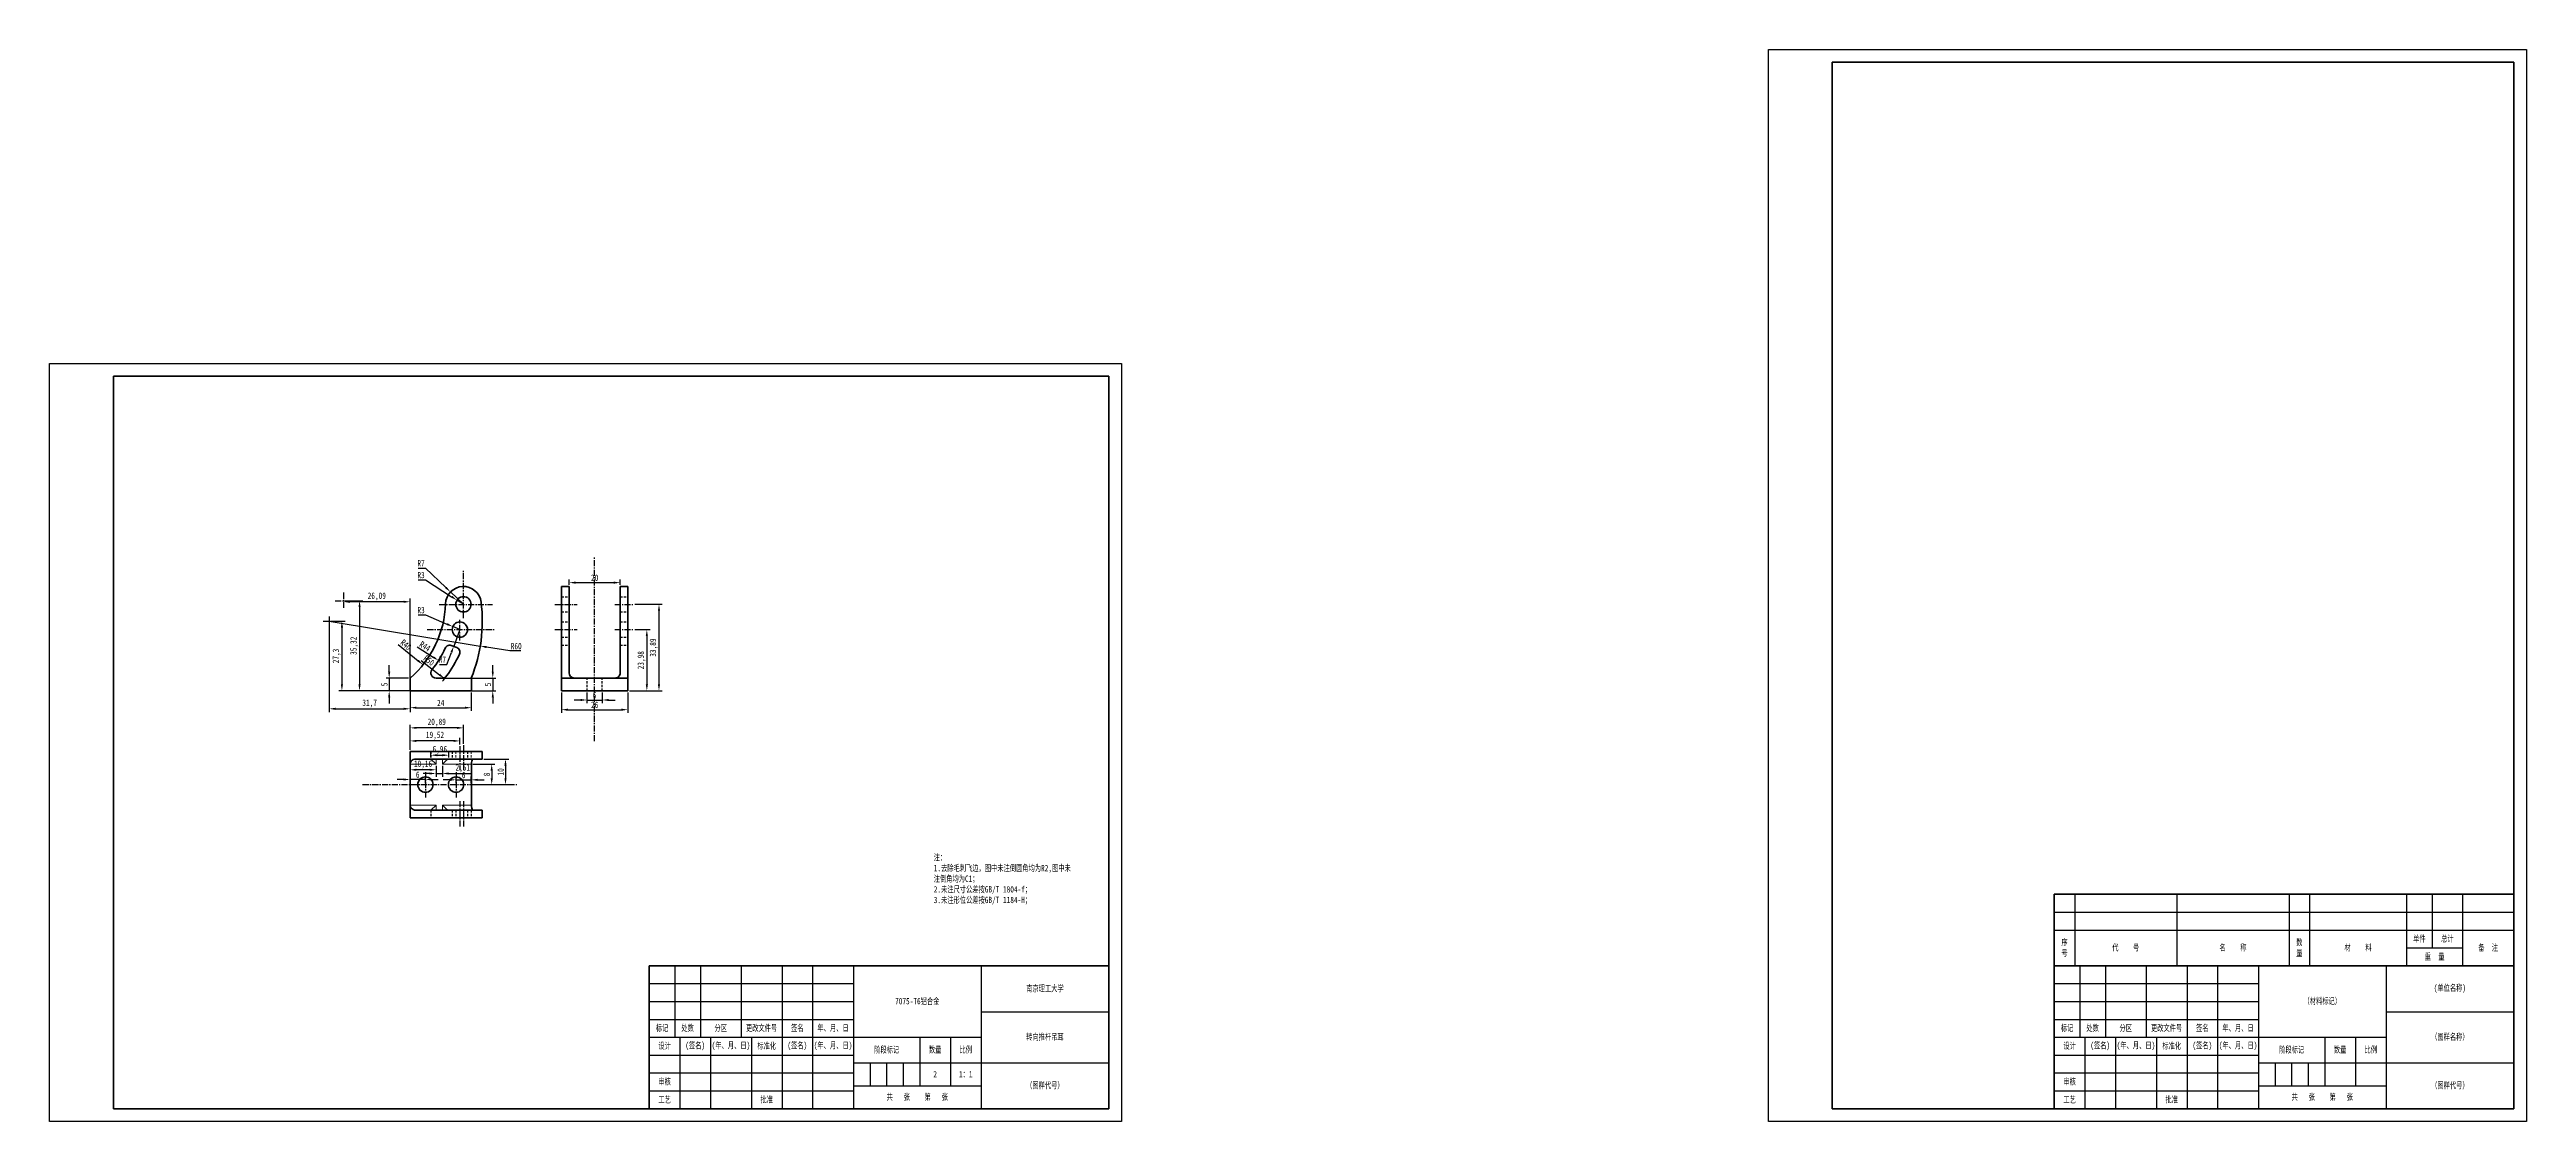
# Model space of a CAD drawing. Header units: millimetres. Extents: x 1050 to 2021, y 766 to 1186.
import ezdxf

# ---------------------------------------------------------------- set-up
doc = ezdxf.new("R2010")
doc.units = ezdxf.units.MM
doc.header["$LTSCALE"] = 0.075
doc.linetypes.add('CENTER', pattern=[50.8, 31.75, -6.35, 6.35, -6.35])
doc.linetypes.add('DASHED', pattern=[19.05, 12.7, -6.35])
for name, color, linetype, lineweight in [('尺寸线', 3, 'Continuous', 25), ('粗实线', 7, 'Continuous', 50), ('细实线', 7, 'Continuous', 25), ('细文本', 7, 'Continuous', 25), ('细点画线', 1, 'CENTER', 25), ('虚线', 2, 'DASHED', 25)]:
    doc.layers.add(name, color=color, linetype=linetype, lineweight=lineweight)
doc.styles.add('NUT Standard', font='simfang.ttf', dxfattribs={"width": 0.7, "height": 2.5})
doc.dimstyles.new('NUT Standard', dxfattribs={"dimtxt": 2.5, "dimasz": 2.5, "dimexe": 1.25, "dimexo": 0.625, "dimtad": 1, "dimtoh": 1, "dimtxsty": 'NUT Standard', "dimcen": 2.5, "dimadec": 0, "dimazin": 0, "dimtfac": 1, "dimtmove": 0, "dimatfit": 3, "dimfxl": 1, "dimarcsym": 0})

# ---------------------------------------------------------------- blocks, each defined once
blk = doc.blocks.new('*D6')
at = {"layer": 'Defpoints', "color": 0, "transparency": 16777216}
for p in [(1209.68, 969.87), (1212.2, 968.24)]:
    blk.add_point(p, dxfattribs=at)
at = {"layer": '尺寸线', "color": 0, "lineweight": -2, "transparency": 16777216}
for p, q in [((1194.45, 977.81), (1197.4, 977.81)), ((1197.4, 977.81), (1207.58, 971.23)), ((1212.2, 968.24), (1209.68, 969.87))]:
    blk.add_line(p, q, dxfattribs=at)
at = {"layer": '尺寸线', "color": 0, "transparency": 16777216}
blk.add_solid([(1207.81, 971.57), (1207.35, 970.88), (1209.68, 969.87)], dxfattribs=at)
at = {"layer": '尺寸线', "color": 0, "transparency": 16777216, "insert": (1195.61, 979.7), "char_height": 2.5, "attachment_point": 5, "style": 'NUT Standard'}
blk.add_mtext('R3', dxfattribs=at)
blk = doc.blocks.new('*D7')
at = {"layer": 'Defpoints', "color": 0, "transparency": 16777216}
for p in [(1207.15, 973.08), (1212.2, 968.24)]:
    blk.add_point(p, dxfattribs=at)
at = {"layer": '尺寸线', "color": 0, "lineweight": -2, "transparency": 16777216}
for p, q in [((1194.44, 982.44), (1197.4, 982.44)), ((1197.4, 982.44), (1205.34, 974.81)), ((1212.2, 968.24), (1207.15, 973.08))]:
    blk.add_line(p, q, dxfattribs=at)
at = {"layer": '尺寸线', "color": 0, "transparency": 16777216}
blk.add_solid([(1205.63, 975.11), (1205.05, 974.51), (1207.15, 973.08)], dxfattribs=at)
at = {"layer": '尺寸线', "color": 0, "transparency": 16777216, "insert": (1195.61, 984.33), "char_height": 2.5, "attachment_point": 5, "style": 'NUT Standard'}
blk.add_mtext('R7', dxfattribs=at)
blk = doc.blocks.new('*D8')
at = {"layer": 'Defpoints', "color": 0, "transparency": 16777216}
for p in [(1208.07, 959.51), (1210.83, 958.33)]:
    blk.add_point(p, dxfattribs=at)
at = {"layer": '尺寸线', "color": 0, "lineweight": -2, "transparency": 16777216}
for p, q in [((1194.45, 964.07), (1197.4, 964.07)), ((1197.4, 964.07), (1205.77, 960.49)), ((1210.83, 958.33), (1208.07, 959.51))]:
    blk.add_line(p, q, dxfattribs=at)
at = {"layer": '尺寸线', "color": 0, "transparency": 16777216}
blk.add_solid([(1205.94, 960.87), (1205.61, 960.11), (1208.07, 959.51)], dxfattribs=at)
at = {"layer": '尺寸线', "color": 0, "transparency": 16777216, "insert": (1195.61, 965.96), "char_height": 2.5, "attachment_point": 5, "style": 'NUT Standard'}
blk.add_mtext('R3', dxfattribs=at)
blk = doc.blocks.new('*D9')
at = {"layer": 'Defpoints', "color": 0, "transparency": 16777216}
for p in [(1159.61, 961.65), (1218.81, 951.89)]:
    blk.add_point(p, dxfattribs=at)
at = {"layer": '尺寸线', "color": 0, "lineweight": -2, "transparency": 16777216}
for p, q in [((1159.61, 961.65), (1218.81, 951.89)), ((1230.46, 949.97), (1221.28, 951.48)), ((1234.71, 949.97), (1230.46, 949.97))]:
    blk.add_line(p, q, dxfattribs=at)
at = {"layer": '尺寸线', "color": 0, "transparency": 16777216}
blk.add_solid([(1221.34, 951.89), (1221.21, 951.07), (1218.81, 951.89)], dxfattribs=at)
at = {"layer": '尺寸线', "color": 0, "transparency": 16777216, "insert": (1232.9, 951.86), "char_height": 2.5, "attachment_point": 5, "style": 'NUT Standard'}
blk.add_mtext('R60', dxfattribs=at)
blk = doc.blocks.new('*D10')
at = {"layer": 'Defpoints', "color": 0, "transparency": 16777216}
for p in [(1165.22, 969.67), (1196.38, 944.59)]:
    blk.add_point(p, dxfattribs=at)
at = {"layer": '尺寸线', "color": 0, "lineweight": -2, "transparency": 16777216}
blk.add_line((1186.61, 952.45), (1194.43, 946.15), dxfattribs=at)
at = {"layer": '尺寸线', "color": 0, "transparency": 16777216}
blk.add_solid([(1194.69, 946.48), (1194.17, 945.83), (1196.38, 944.59)], dxfattribs=at)
at = {"layer": '尺寸线', "color": 0, "transparency": 16777216, "insert": (1189.69, 952.39), "char_height": 2.5, "attachment_point": 5, "rotation": 321.1603, "style": 'NUT Standard'}
blk.add_mtext('R40', dxfattribs=at)
blk = doc.blocks.new('*D12')
at = {"layer": 'Defpoints', "color": 0, "transparency": 16777216}
for p in [(1208.39, 951.77), (1210.83, 958.33)]:
    blk.add_point(p, dxfattribs=at)
at = {"layer": '尺寸线', "color": 0, "lineweight": -2, "transparency": 16777216}
for p, q in [((1210.83, 958.33), (1208.39, 951.77)), ((1202.8, 944.72), (1205.76, 944.72)), ((1205.76, 944.72), (1207.51, 949.43))]:
    blk.add_line(p, q, dxfattribs=at)
at = {"layer": '尺寸线', "color": 0, "transparency": 16777216}
blk.add_solid([(1207.12, 949.57), (1207.91, 949.28), (1208.39, 951.77)], dxfattribs=at)
at = {"layer": '尺寸线', "color": 0, "transparency": 16777216, "insert": (1203.97, 946.61), "char_height": 2.5, "attachment_point": 5, "style": 'NUT Standard'}
blk.add_mtext('R7', dxfattribs=at)
blk = doc.blocks.new('*D16')
at = {"layer": 'Defpoints', "color": 0, "transparency": 16777216}
for p in [(1165.22, 969.67), (1202.47, 946.25)]:
    blk.add_point(p, dxfattribs=at)
at = {"layer": '尺寸线', "color": 0, "lineweight": -2, "transparency": 16777216}
blk.add_line((1194.07, 951.53), (1200.35, 947.58), dxfattribs=at)
at = {"layer": '尺寸线', "color": 0, "transparency": 16777216}
blk.add_solid([(1200.57, 947.93), (1200.13, 947.23), (1202.47, 946.25)], dxfattribs=at)
at = {"layer": '尺寸线', "color": 0, "transparency": 16777216, "insert": (1197.15, 951.81), "char_height": 2.5, "attachment_point": 5, "rotation": 327.83608, "style": 'NUT Standard'}
blk.add_mtext('R44', dxfattribs=at)
blk = doc.blocks.new('*D17')
at = {"layer": 'Defpoints', "color": 0, "transparency": 16777216}
for p in [(1165.22, 969.67), (1204.83, 939.15)]:
    blk.add_point(p, dxfattribs=at)
at = {"layer": '尺寸线', "color": 0, "lineweight": -2, "transparency": 16777216}
blk.add_line((1195.63, 946.24), (1202.85, 940.68), dxfattribs=at)
blk.add_arc((1165.22, 969.67), 50, 320.95234, 323.12691, dxfattribs=at)
at = {"layer": '尺寸线', "color": 0, "transparency": 16777216}
blk.add_solid([(1203.1, 941.01), (1202.59, 940.35), (1204.83, 939.15)], dxfattribs=at)
at = {"layer": '尺寸线', "color": 0, "transparency": 16777216, "insert": (1198.72, 946.25), "char_height": 2.5, "attachment_point": 5, "rotation": 322.38473, "style": 'NUT Standard'}
blk.add_mtext('R50', dxfattribs=at)
blk = doc.blocks.new('*D18')
at = {"layer": 'Defpoints', "color": 0, "transparency": 16777216}
for p in [(1191.31, 934.35), (1215.31, 934.35), (1215.31, 927.74)]:
    blk.add_point(p, dxfattribs=at)
at = {"layer": '尺寸线', "color": 0, "lineweight": -2, "transparency": 16777216}
for p, q in [((1191.31, 933.73), (1191.31, 926.49)), ((1215.31, 933.73), (1215.31, 926.49)), ((1193.81, 927.74), (1212.81, 927.74))]:
    blk.add_line(p, q, dxfattribs=at)
at = {"layer": '尺寸线', "color": 0, "transparency": 16777216}
for points in [[(1193.81, 928.15), (1193.81, 927.32), (1191.31, 927.74)], [(1212.81, 928.15), (1212.81, 927.32), (1215.31, 927.74)]]:
    blk.add_solid(points, dxfattribs=at)
at = {"layer": '尺寸线', "color": 0, "transparency": 16777216, "insert": (1203.31, 929.61), "char_height": 2.5, "attachment_point": 5, "style": 'NUT Standard'}
blk.add_mtext('24', dxfattribs=at)
blk = doc.blocks.new('*D19')
at = {"layer": 'Defpoints', "color": 0, "transparency": 16777216}
for p in [(1183.13, 934.35), (1191.31, 939.35), (1191.31, 934.35)]:
    blk.add_point(p, dxfattribs=at)
at = {"layer": '尺寸线', "color": 0, "lineweight": -2, "transparency": 16777216}
for p, q in [((1183.13, 941.85), (1183.13, 944.35)), ((1190.69, 939.35), (1181.88, 939.35)), ((1190.69, 934.35), (1181.88, 934.35)), ((1183.13, 939.35), (1183.13, 934.35)), ((1183.13, 931.85), (1183.13, 929.35))]:
    blk.add_line(p, q, dxfattribs=at)
at = {"layer": '尺寸线', "color": 0, "transparency": 16777216}
for points in [[(1182.71, 941.85), (1183.54, 941.85), (1183.13, 939.35)], [(1182.71, 931.85), (1183.54, 931.85), (1183.13, 934.35)]]:
    blk.add_solid(points, dxfattribs=at)
at = {"layer": '尺寸线', "color": 0, "transparency": 16777216, "insert": (1181.24, 936.85), "char_height": 2.5, "attachment_point": 5, "rotation": 90, "style": 'NUT Standard'}
blk.add_mtext('5', dxfattribs=at)
blk = doc.blocks.new('*D20')
at = {"layer": 'Defpoints', "color": 0, "transparency": 16777216}
for p in [(1250.63, 934.35), (1276.63, 934.35), (1276.63, 926.95)]:
    blk.add_point(p, dxfattribs=at)
at = {"layer": '尺寸线', "color": 0, "lineweight": -2, "transparency": 16777216}
for p, q in [((1250.63, 933.73), (1250.63, 925.7)), ((1276.63, 933.73), (1276.63, 925.7)), ((1253.13, 926.95), (1274.13, 926.95))]:
    blk.add_line(p, q, dxfattribs=at)
at = {"layer": '尺寸线', "color": 0, "transparency": 16777216}
for points in [[(1253.13, 927.37), (1253.13, 926.53), (1250.63, 926.95)], [(1274.13, 927.37), (1274.13, 926.53), (1276.63, 926.95)]]:
    blk.add_solid(points, dxfattribs=at)
at = {"layer": '尺寸线', "color": 0, "transparency": 16777216, "insert": (1263.63, 928.84), "char_height": 2.5, "attachment_point": 5, "style": 'NUT Standard'}
blk.add_mtext('26', dxfattribs=at)
blk = doc.blocks.new('*D21')
at = {"layer": 'Defpoints', "color": 0, "transparency": 16777216}
for p in [(1260.63, 934.35), (1266.63, 934.35), (1266.63, 930.75)]:
    blk.add_point(p, dxfattribs=at)
at = {"layer": '尺寸线', "color": 0, "lineweight": -2, "transparency": 16777216}
for p, q in [((1260.63, 933.73), (1260.63, 929.5)), ((1266.63, 933.73), (1266.63, 929.5)), ((1258.13, 930.75), (1255.63, 930.75)), ((1260.63, 930.75), (1266.63, 930.75)), ((1269.13, 930.75), (1271.63, 930.75))]:
    blk.add_line(p, q, dxfattribs=at)
at = {"layer": '尺寸线', "color": 0, "transparency": 16777216}
for points in [[(1258.13, 931.17), (1258.13, 930.33), (1260.63, 930.75)], [(1269.13, 931.17), (1269.13, 930.33), (1266.63, 930.75)]]:
    blk.add_solid(points, dxfattribs=at)
at = {"layer": '尺寸线', "color": 0, "transparency": 16777216, "insert": (1263.63, 932.64), "char_height": 2.5, "attachment_point": 5, "style": 'NUT Standard'}
blk.add_mtext('6', dxfattribs=at)
blk = doc.blocks.new('*D22')
at = {"layer": 'Defpoints', "color": 0, "transparency": 16777216}
for p in [(1278.73, 968.24), (1276.63, 934.35), (1288.84, 934.35)]:
    blk.add_point(p, dxfattribs=at)
at = {"layer": '尺寸线', "color": 0, "lineweight": -2, "transparency": 16777216}
for p, q in [((1279.35, 968.24), (1290.09, 968.24)), ((1288.84, 965.74), (1288.84, 936.85)), ((1277.26, 934.35), (1290.09, 934.35))]:
    blk.add_line(p, q, dxfattribs=at)
at = {"layer": '尺寸线', "color": 0, "transparency": 16777216}
for points in [[(1288.42, 965.74), (1289.26, 965.74), (1288.84, 968.24)], [(1288.42, 936.85), (1289.26, 936.85), (1288.84, 934.35)]]:
    blk.add_solid(points, dxfattribs=at)
at = {"layer": '尺寸线', "color": 0, "transparency": 16777216, "insert": (1286.77, 951.29), "char_height": 2.5, "attachment_point": 5, "rotation": 90, "style": 'NUT Standard'}
blk.add_mtext('33,89', dxfattribs=at)
blk = doc.blocks.new('*D23')
at = {"layer": 'Defpoints', "color": 0, "transparency": 16777216}
for p in [(1278.73, 958.33), (1276.63, 934.35), (1284.08, 934.35)]:
    blk.add_point(p, dxfattribs=at)
at = {"layer": '尺寸线', "color": 0, "lineweight": -2, "transparency": 16777216}
for p, q in [((1279.35, 958.33), (1285.33, 958.33)), ((1284.08, 955.83), (1284.08, 936.85)), ((1277.26, 934.35), (1285.33, 934.35))]:
    blk.add_line(p, q, dxfattribs=at)
at = {"layer": '尺寸线', "color": 0, "transparency": 16777216}
for points in [[(1283.66, 955.83), (1284.5, 955.83), (1284.08, 958.33)], [(1283.66, 936.85), (1284.5, 936.85), (1284.08, 934.35)]]:
    blk.add_solid(points, dxfattribs=at)
at = {"layer": '尺寸线', "color": 0, "transparency": 16777216, "insert": (1282.01, 946.34), "char_height": 2.5, "attachment_point": 5, "rotation": 90, "style": 'NUT Standard'}
blk.add_mtext('23,98', dxfattribs=at)
blk = doc.blocks.new('*D24')
at = {"layer": 'Defpoints', "color": 0, "transparency": 16777216}
for p in [(1191.31, 914.72), (1210.83, 912.68), (1191.31, 910.59)]:
    blk.add_point(p, dxfattribs=at)
at = {"layer": '尺寸线', "color": 0, "lineweight": -2, "transparency": 16777216}
for p, q in [((1191.31, 911.22), (1191.31, 915.97)), ((1208.33, 914.72), (1193.81, 914.72)), ((1210.83, 913.3), (1210.83, 915.97))]:
    blk.add_line(p, q, dxfattribs=at)
at = {"layer": '尺寸线', "color": 0, "transparency": 16777216}
for points in [[(1193.81, 915.13), (1193.81, 914.3), (1191.31, 914.72)], [(1208.33, 915.13), (1208.33, 914.3), (1210.83, 914.72)]]:
    blk.add_solid(points, dxfattribs=at)
at = {"layer": '尺寸线', "color": 0, "transparency": 16777216, "insert": (1201.07, 916.79), "char_height": 2.5, "attachment_point": 5, "style": 'NUT Standard'}
blk.add_mtext('19,52', dxfattribs=at)
blk = doc.blocks.new('*D25')
at = {"layer": 'Defpoints', "color": 0, "transparency": 16777216}
for p in [(1191.31, 919.84), (1212.2, 913.01), (1191.31, 910.59)]:
    blk.add_point(p, dxfattribs=at)
at = {"layer": '尺寸线', "color": 0, "lineweight": -2, "transparency": 16777216}
for p, q in [((1191.31, 911.22), (1191.31, 921.09)), ((1209.7, 919.84), (1193.81, 919.84)), ((1212.2, 913.64), (1212.2, 921.09))]:
    blk.add_line(p, q, dxfattribs=at)
at = {"layer": '尺寸线', "color": 0, "transparency": 16777216}
for points in [[(1193.81, 920.25), (1193.81, 919.42), (1191.31, 919.84)], [(1209.7, 920.25), (1209.7, 919.42), (1212.2, 919.84)]]:
    blk.add_solid(points, dxfattribs=at)
at = {"layer": '尺寸线', "color": 0, "transparency": 16777216, "insert": (1201.76, 921.91), "char_height": 2.5, "attachment_point": 5, "style": 'NUT Standard'}
blk.add_mtext('20,89', dxfattribs=at)
blk = doc.blocks.new('*D26')
at = {"layer": 'Defpoints', "color": 0, "transparency": 16777216}
for p in [(1253.63, 975.24), (1273.63, 976.74), (1273.63, 975.24)]:
    blk.add_point(p, dxfattribs=at)
at = {"layer": '尺寸线', "color": 0, "lineweight": -2, "transparency": 16777216}
for p, q in [((1253.63, 975.86), (1253.63, 977.99)), ((1256.13, 976.74), (1271.13, 976.74)), ((1273.63, 975.86), (1273.63, 977.99))]:
    blk.add_line(p, q, dxfattribs=at)
at = {"layer": '尺寸线', "color": 0, "transparency": 16777216}
for points in [[(1256.13, 977.16), (1256.13, 976.33), (1253.63, 976.74)], [(1271.13, 977.16), (1271.13, 976.33), (1273.63, 976.74)]]:
    blk.add_solid(points, dxfattribs=at)
at = {"layer": '尺寸线', "color": 0, "transparency": 16777216, "insert": (1263.63, 978.63), "char_height": 2.5, "attachment_point": 5, "style": 'NUT Standard'}
blk.add_mtext('20', dxfattribs=at)
blk = doc.blocks.new('*D28')
at = {"layer": 'Defpoints', "color": 0, "transparency": 16777216}
for p in [(1209.31, 897.59), (1215.31, 899.47), (1215.31, 897.59)]:
    blk.add_point(p, dxfattribs=at)
at = {"layer": '尺寸线', "color": 0, "lineweight": -2, "transparency": 16777216}
for p, q in [((1206.81, 899.47), (1204.31, 899.47)), ((1209.31, 898.22), (1209.31, 900.72)), ((1209.31, 899.47), (1215.31, 899.47)), ((1215.31, 898.22), (1215.31, 900.72)), ((1217.81, 899.47), (1220.31, 899.47))]:
    blk.add_line(p, q, dxfattribs=at)
at = {"layer": '尺寸线', "color": 0, "transparency": 16777216}
for points in [[(1206.81, 899.89), (1206.81, 899.05), (1209.31, 899.47)], [(1217.81, 899.89), (1217.81, 899.05), (1215.31, 899.47)]]:
    blk.add_solid(points, dxfattribs=at)
at = {"layer": '尺寸线', "color": 0, "transparency": 16777216, "insert": (1212.31, 901.36), "char_height": 2.5, "attachment_point": 5, "style": 'NUT Standard'}
blk.add_mtext('6', dxfattribs=at)
blk = doc.blocks.new('*D29')
at = {"layer": 'Defpoints', "color": 0, "transparency": 16777216}
for p in [(1191.31, 899.6), (1191.31, 897.59), (1197.31, 897.59)]:
    blk.add_point(p, dxfattribs=at)
at = {"layer": '尺寸线', "color": 0, "lineweight": -2, "transparency": 16777216}
for p, q in [((1188.81, 899.6), (1186.31, 899.6)), ((1191.31, 898.22), (1191.31, 900.85)), ((1197.31, 899.6), (1191.31, 899.6)), ((1197.31, 898.22), (1197.31, 900.85)), ((1199.81, 899.6), (1202.31, 899.6))]:
    blk.add_line(p, q, dxfattribs=at)
at = {"layer": '尺寸线', "color": 0, "transparency": 16777216}
for points in [[(1188.81, 900.02), (1188.81, 899.19), (1191.31, 899.6)], [(1199.81, 900.02), (1199.81, 899.19), (1197.31, 899.6)]]:
    blk.add_solid(points, dxfattribs=at)
at = {"layer": '尺寸线', "color": 0, "transparency": 16777216, "insert": (1194.31, 901.49), "char_height": 2.5, "attachment_point": 5, "style": 'NUT Standard'}
blk.add_mtext('6', dxfattribs=at)
blk = doc.blocks.new('*D30')
at = {"layer": 'Defpoints', "color": 0, "transparency": 16777216}
for p in [(1201.47, 905.59), (1203.98, 905.59), (1203.98, 901.96)]:
    blk.add_point(p, dxfattribs=at)
at = {"layer": '尺寸线', "color": 0, "lineweight": -2, "transparency": 16777216}
for p, q in [((1201.47, 904.97), (1201.47, 900.71)), ((1203.98, 904.97), (1203.98, 900.71)), ((1198.97, 901.96), (1196.47, 901.96)), ((1201.47, 901.96), (1203.98, 901.96)), ((1206.48, 901.96), (1214.96, 901.96))]:
    blk.add_line(p, q, dxfattribs=at)
at = {"layer": '尺寸线', "color": 0, "transparency": 16777216}
for points in [[(1198.97, 902.37), (1198.97, 901.54), (1201.47, 901.96)], [(1206.48, 902.37), (1206.48, 901.54), (1203.98, 901.96)]]:
    blk.add_solid(points, dxfattribs=at)
at = {"layer": '尺寸线', "color": 0, "transparency": 16777216, "insert": (1211.97, 904.03), "char_height": 2.5, "attachment_point": 5, "style": 'NUT Standard'}
blk.add_mtext('2,51', dxfattribs=at)
blk = doc.blocks.new('*D31')
at = {"layer": 'Defpoints', "color": 0, "transparency": 16777216}
for p in [(1191.31, 905.59), (1191.31, 903.42), (1201.47, 905.59)]:
    blk.add_point(p, dxfattribs=at)
at = {"layer": '尺寸线', "color": 0, "lineweight": -2, "transparency": 16777216}
for p, q in [((1191.31, 904.97), (1191.31, 902.17)), ((1198.97, 903.42), (1193.81, 903.42)), ((1201.47, 904.97), (1201.47, 902.17))]:
    blk.add_line(p, q, dxfattribs=at)
at = {"layer": '尺寸线', "color": 0, "transparency": 16777216}
for points in [[(1193.81, 903.83), (1193.81, 903), (1191.31, 903.42)], [(1198.97, 903.83), (1198.97, 903), (1201.47, 903.42)]]:
    blk.add_solid(points, dxfattribs=at)
at = {"layer": '尺寸线', "color": 0, "transparency": 16777216, "insert": (1196.39, 905.49), "char_height": 2.5, "attachment_point": 5, "style": 'NUT Standard'}
blk.add_mtext('10,16', dxfattribs=at)
blk = doc.blocks.new('*D32')
at = {"layer": 'Defpoints', "color": 0, "transparency": 16777216}
for p in [(1199.47, 907.59), (1206.43, 909.13), (1206.43, 907.59)]:
    blk.add_point(p, dxfattribs=at)
at = {"layer": '尺寸线', "color": 0, "lineweight": -2, "transparency": 16777216}
for p, q in [((1199.47, 908.22), (1199.47, 910.38)), ((1201.97, 909.13), (1203.93, 909.13)), ((1206.43, 908.22), (1206.43, 910.38))]:
    blk.add_line(p, q, dxfattribs=at)
at = {"layer": '尺寸线', "color": 0, "transparency": 16777216}
for points in [[(1201.97, 909.55), (1201.97, 908.71), (1199.47, 909.13)], [(1203.93, 909.55), (1203.93, 908.71), (1206.43, 909.13)]]:
    blk.add_solid(points, dxfattribs=at)
at = {"layer": '尺寸线', "color": 0, "transparency": 16777216, "insert": (1202.95, 911.2), "char_height": 2.5, "attachment_point": 5, "style": 'NUT Standard'}
blk.add_mtext('6,96', dxfattribs=at)
blk = doc.blocks.new('*D33')
at = {"layer": 'Defpoints', "color": 0, "transparency": 16777216}
for p in [(1201.47, 939.35), (1201.47, 934.35), (1223.71, 934.35)]:
    blk.add_point(p, dxfattribs=at)
at = {"layer": '尺寸线', "color": 0, "lineweight": -2, "transparency": 16777216}
for p, q in [((1223.71, 941.85), (1223.71, 944.35)), ((1202.09, 939.35), (1224.96, 939.35)), ((1202.09, 934.35), (1224.96, 934.35)), ((1223.71, 939.35), (1223.71, 934.35)), ((1223.71, 931.85), (1223.71, 929.35))]:
    blk.add_line(p, q, dxfattribs=at)
at = {"layer": '尺寸线', "color": 0, "transparency": 16777216}
for points in [[(1223.3, 941.85), (1224.13, 941.85), (1223.71, 939.35)], [(1223.3, 931.85), (1224.13, 931.85), (1223.71, 934.35)]]:
    blk.add_solid(points, dxfattribs=at)
at = {"layer": '尺寸线', "color": 0, "transparency": 16777216, "insert": (1221.82, 936.85), "char_height": 2.5, "attachment_point": 5, "rotation": 90, "style": 'NUT Standard'}
blk.add_mtext('5', dxfattribs=at)
blk = doc.blocks.new('*D34')
at = {"layer": 'Defpoints', "color": 0, "transparency": 16777216}
for p in [(1165.22, 969.67), (1165.22, 969.24), (1191.31, 934.35)]:
    blk.add_point(p, dxfattribs=at)
at = {"layer": '尺寸线', "color": 0, "lineweight": -2, "transparency": 16777216}
for p, q in [((1165.22, 969.05), (1165.22, 967.99)), ((1188.81, 969.24), (1167.72, 969.24)), ((1191.31, 934.98), (1191.31, 970.49))]:
    blk.add_line(p, q, dxfattribs=at)
at = {"layer": '尺寸线', "color": 0, "transparency": 16777216}
for points in [[(1167.72, 969.65), (1167.72, 968.82), (1165.22, 969.24)], [(1188.81, 969.65), (1188.81, 968.82), (1191.31, 969.24)]]:
    blk.add_solid(points, dxfattribs=at)
at = {"layer": '尺寸线', "color": 0, "transparency": 16777216, "insert": (1178.27, 971.3), "char_height": 2.5, "attachment_point": 5, "style": 'NUT Standard'}
blk.add_mtext('26,09', dxfattribs=at)
blk = doc.blocks.new('*D35')
at = {"layer": 'Defpoints', "color": 0, "transparency": 16777216}
for p in [(1165.22, 969.67), (1171.51, 934.35), (1194.19, 934.35)]:
    blk.add_point(p, dxfattribs=at)
at = {"layer": '尺寸线', "color": 0, "lineweight": -2, "transparency": 16777216}
for p, q in [((1165.85, 969.67), (1172.76, 969.67)), ((1171.51, 967.17), (1171.51, 936.85)), ((1193.57, 934.35), (1170.26, 934.35))]:
    blk.add_line(p, q, dxfattribs=at)
at = {"layer": '尺寸线', "color": 0, "transparency": 16777216}
for points in [[(1171.09, 967.17), (1171.93, 967.17), (1171.51, 969.67)], [(1171.09, 936.85), (1171.93, 936.85), (1171.51, 934.35)]]:
    blk.add_solid(points, dxfattribs=at)
at = {"layer": '尺寸线', "color": 0, "transparency": 16777216, "insert": (1169.44, 952.01), "char_height": 2.5, "attachment_point": 5, "rotation": 90, "style": 'NUT Standard'}
blk.add_mtext('35,32', dxfattribs=at)
blk = doc.blocks.new('*D36')
at = {"layer": 'Defpoints', "color": 0, "transparency": 16777216}
for p in [(1219.61, 907.59), (1219.61, 897.59), (1228.7, 897.59)]:
    blk.add_point(p, dxfattribs=at)
at = {"layer": '尺寸线', "color": 0, "lineweight": -2, "transparency": 16777216}
for p, q in [((1220.23, 907.59), (1229.95, 907.59)), ((1228.7, 905.09), (1228.7, 900.09)), ((1220.23, 897.59), (1229.95, 897.59))]:
    blk.add_line(p, q, dxfattribs=at)
at = {"layer": '尺寸线', "color": 0, "transparency": 16777216}
for points in [[(1228.28, 905.09), (1229.11, 905.09), (1228.7, 907.59)], [(1228.28, 900.09), (1229.11, 900.09), (1228.7, 897.59)]]:
    blk.add_solid(points, dxfattribs=at)
at = {"layer": '尺寸线', "color": 0, "transparency": 16777216, "insert": (1226.81, 902.59), "char_height": 2.5, "attachment_point": 5, "rotation": 90, "style": 'NUT Standard'}
blk.add_mtext('10', dxfattribs=at)
blk = doc.blocks.new('*D37')
at = {"layer": 'Defpoints', "color": 0, "transparency": 16777216}
for p in [(1215.31, 905.59), (1215.31, 897.59), (1223.29, 897.59)]:
    blk.add_point(p, dxfattribs=at)
at = {"layer": '尺寸线', "color": 0, "lineweight": -2, "transparency": 16777216}
for p, q in [((1215.94, 905.59), (1224.54, 905.59)), ((1223.29, 903.09), (1223.29, 900.09)), ((1215.94, 897.59), (1224.54, 897.59))]:
    blk.add_line(p, q, dxfattribs=at)
at = {"layer": '尺寸线', "color": 0, "transparency": 16777216}
for points in [[(1222.88, 903.09), (1223.71, 903.09), (1223.29, 905.59)], [(1222.88, 900.09), (1223.71, 900.09), (1223.29, 897.59)]]:
    blk.add_solid(points, dxfattribs=at)
at = {"layer": '尺寸线', "color": 0, "transparency": 16777216, "insert": (1221.4, 901.59), "char_height": 2.5, "attachment_point": 5, "rotation": 90, "style": 'NUT Standard'}
blk.add_mtext('8', dxfattribs=at)
blk = doc.blocks.new('*D38')
at = {"layer": 'Defpoints', "color": 0, "transparency": 16777216}
for p in [(1159.61, 961.65), (1191.31, 939.35), (1191.31, 927.3)]:
    blk.add_point(p, dxfattribs=at)
at = {"layer": '尺寸线', "color": 0, "lineweight": -2, "transparency": 16777216}
for p, q in [((1159.61, 961.03), (1159.61, 926.05)), ((1191.31, 938.73), (1191.31, 926.05)), ((1162.11, 927.3), (1188.81, 927.3))]:
    blk.add_line(p, q, dxfattribs=at)
at = {"layer": '尺寸线', "color": 0, "transparency": 16777216}
for points in [[(1162.11, 927.72), (1162.11, 926.89), (1159.61, 927.3)], [(1188.81, 927.72), (1188.81, 926.89), (1191.31, 927.3)]]:
    blk.add_solid(points, dxfattribs=at)
at = {"layer": '尺寸线', "color": 0, "transparency": 16777216, "insert": (1175.46, 929.37), "char_height": 2.5, "attachment_point": 5, "style": 'NUT Standard'}
blk.add_mtext('31,7', dxfattribs=at)
blk = doc.blocks.new('*D39')
at = {"layer": 'Defpoints', "color": 0, "transparency": 16777216}
for p in [(1159.61, 961.65), (1164.61, 934.35), (1201.47, 934.35)]:
    blk.add_point(p, dxfattribs=at)
at = {"layer": '尺寸线', "color": 0, "lineweight": -2, "transparency": 16777216}
for p, q in [((1160.23, 961.65), (1165.86, 961.65)), ((1164.61, 959.15), (1164.61, 936.85)), ((1200.84, 934.35), (1163.36, 934.35))]:
    blk.add_line(p, q, dxfattribs=at)
at = {"layer": '尺寸线', "color": 0, "transparency": 16777216}
for points in [[(1164.19, 959.15), (1165.03, 959.15), (1164.61, 961.65)], [(1164.19, 936.85), (1165.03, 936.85), (1164.61, 934.35)]]:
    blk.add_solid(points, dxfattribs=at)
at = {"layer": '尺寸线', "color": 0, "transparency": 16777216, "insert": (1162.54, 948), "char_height": 2.5, "attachment_point": 5, "rotation": 90, "style": 'NUT Standard'}
blk.add_mtext('27,3', dxfattribs=at)

msp = doc.modelspace()

# ---------------------------------------------------------------- linework, layer by layer
for p, q in [((1723.555, 765.619), (1723.555, 1185.619)), ((1723.555, 1185.619), (2020.555, 1185.619)), ((2020.555, 1185.619), (2020.555, 765.619)), ((1050.042, 1062.619), (1470.042, 1062.619)), ((1050.042, 765.619), (1050.042, 1062.619)), ((1470.042, 1062.619), (1470.042, 765.619)), ((2015.555, 854.619), (2015.555, 770.619)), ((1470.042, 765.619), (1050.042, 765.619)), ((2020.555, 765.619), (1723.555, 765.619))]:
    msp.add_line(p, q)
at = {"layer": '粗实线'}
for p, q in [((1748.555, 770.619), (1748.555, 1180.619)), ((1748.555, 1180.619), (2015.555, 1180.619)), ((2015.555, 1180.619), (2015.555, 770.619)), ((1075.042, 770.619), (1075.042, 1057.619)), ((1075.042, 1057.619), (1465.042, 1057.619)), ((1465.042, 1057.619), (1465.042, 770.619)), ((1835.555, 854.619), (2015.555, 854.619)), ((1835.555, 770.619), (1835.555, 854.619)), ((1285.042, 826.619), (1465.042, 826.619)), ((1285.042, 770.619), (1285.042, 826.619)), ((1835.555, 826.619), (2015.555, 826.619)), ((1465.042, 770.619), (1075.042, 770.619)), ((1285.042, 770.619), (1465.042, 770.619)), ((2015.555, 770.619), (1748.555, 770.619))]:
    msp.add_line(p, q, dxfattribs=at)
at = {"layer": '粗实线', "color": 7, "lineweight": 35}
for p, q in [((1250.635, 975.237), (1250.635, 968.451)), ((1253.635, 975.237), (1250.635, 975.237)), ((1253.635, 975.237), (1253.635, 968.451)), ((1273.635, 975.237), (1273.635, 968.451)), ((1276.635, 975.237), (1273.635, 975.237)), ((1276.635, 968.451), (1276.635, 975.237)), ((1250.635, 968.451), (1250.635, 939.352)), ((1253.635, 968.451), (1253.635, 941.352)), ((1273.635, 968.451), (1273.635, 941.352)), ((1276.635, 939.352), (1276.635, 968.451)), ((1191.311, 934.352), (1191.311, 939.352)), ((1191.311, 934.352), (1215.311, 934.352)), ((1201.47, 939.352), (1203.976, 939.352)), ((1215.311, 934.352), (1215.311, 939.352)), ((1250.635, 934.352), (1250.635, 939.352)), ((1250.635, 939.352), (1253.635, 939.352)), ((1250.635, 934.352), (1276.635, 934.352)), ((1253.635, 939.352), (1255.635, 939.352)), ((1255.635, 939.352), (1271.635, 939.352)), ((1271.635, 939.352), (1273.635, 939.352)), ((1273.635, 939.352), (1276.635, 939.352)), ((1276.635, 934.352), (1276.635, 939.352)), ((1191.311, 910.591), (1191.311, 907.591)), ((1205.202, 910.591), (1191.311, 910.591)), ((1191.311, 907.591), (1191.311, 905.591)), ((1191.311, 905.591), (1191.311, 889.591)), ((1205.202, 907.591), (1193.469, 907.591)), ((1201.47, 905.591), (1199.47, 907.591)), ((1203.976, 905.591), (1205.591, 907.206)), ((1219.145, 910.591), (1205.202, 910.591)), ((1219.145, 907.591), (1205.202, 907.591)), ((1215.311, 905.591), (1215.311, 889.591)), ((1219.609, 910.591), (1219.145, 910.591)), ((1219.609, 907.591), (1219.145, 907.591)), ((1219.609, 907.591), (1219.609, 910.591)), ((1191.311, 889.591), (1191.311, 887.591)), ((1191.311, 887.591), (1191.311, 884.591)), ((1191.311, 884.591), (1205.202, 884.591)), ((1205.202, 887.591), (1193.469, 887.591)), ((1201.47, 889.591), (1199.47, 887.591)), ((1203.976, 889.591), (1205.591, 887.976)), ((1219.145, 887.591), (1205.202, 887.591)), ((1205.202, 884.591), (1219.145, 884.591)), ((1219.609, 887.591), (1219.145, 887.591)), ((1219.145, 884.591), (1219.609, 884.591)), ((1219.609, 884.591), (1219.609, 887.591))]:
    msp.add_line(p, q, dxfattribs=at)
at = {"layer": '粗实线', "color": 7, "lineweight": 13}
for p, q in [((1191.311, 905.591), (1201.47, 905.591)), ((1201.47, 905.591), (1201.47, 907.591)), ((1203.976, 907.591), (1203.976, 905.591)), ((1203.976, 905.591), (1215.311, 905.591)), ((1191.311, 889.591), (1201.47, 889.591)), ((1201.47, 889.591), (1201.47, 887.591)), ((1203.976, 889.591), (1203.976, 887.591)), ((1203.976, 889.591), (1215.311, 889.591))]:
    msp.add_line(p, q, dxfattribs=at)
at = {"layer": '粗实线', "color": 7, "lineweight": 35}
for points in [[(1193.469, 907.591), (1193.003, 907.538), (1192.546, 907.381), (1192.114, 907.12), (1191.758, 906.778), (1191.478, 906.338), (1191.355, 905.978), (1191.311, 905.591)], [(1206.427, 907.591), (1206.138, 907.547), (1205.855, 907.418), (1205.591, 907.206)], [(1215.311, 905.591), (1215.351, 906.211), (1215.466, 906.779), (1215.649, 907.237), (1215.851, 907.498), (1215.96, 907.568), (1216.071, 907.591)], [(1193.469, 887.591), (1193.003, 887.644), (1192.546, 887.801), (1192.114, 888.063), (1191.758, 888.405), (1191.478, 888.844), (1191.355, 889.205), (1191.311, 889.591)], [(1206.427, 887.591), (1206.138, 887.635), (1205.855, 887.765), (1205.591, 887.976)], [(1215.311, 889.591), (1215.351, 888.971), (1215.466, 888.403), (1215.649, 887.945), (1215.851, 887.684), (1215.96, 887.615), (1216.071, 887.591)]]:
    msp.add_lwpolyline(points, dxfattribs=at)
for centre in [(1212.199, 968.237), (1210.832, 958.331), (1197.311, 897.591), (1209.311, 897.591)]:
    msp.add_circle(centre, 3, dxfattribs=at)
for centre, radius, start, end in [((1212.199, 968.237), 7, 7.136241, 178.250507), ((1165.221, 969.672), 40, 310.711979, 358.250502), ((1159.609, 961.653), 60, 338.180655, 7.136241), ((1206.91, 950.23), 2, 64.167858, 154.998261), ((1210.832, 958.331), 7, 244.16786, 256.984997), ((1208.805, 949.562), 2, 335.231374, 76.985002), ((1201.47, 941.352), 2, 142.000808, 269.999997), ((1165.221, 969.672), 44, 322.000806, 334.998258), ((1165.221, 969.672), 50, 323.84311, 335.231374), ((1203.976, 941.352), 2, 269.999997, 323.84311), ((1255.635, 941.352), 2, 180.000005, 269.999997), ((1271.635, 941.352), 2, 269.999997, 0)]:
    msp.add_arc(centre, radius, start, end, dxfattribs=at)
at = {"layer": '细实线'}
for p, q in [((1843.555, 854.619), (1843.555, 826.619)), ((1883.555, 854.619), (1883.555, 826.619)), ((1927.555, 854.619), (1927.555, 826.619)), ((1935.555, 854.619), (1935.555, 826.619)), ((1973.555, 854.619), (1973.555, 826.619)), ((1983.555, 854.619), (1983.555, 833.619)), ((1995.555, 854.619), (1995.555, 826.619)), ((1835.555, 847.619), (2015.555, 847.619)), ((1835.555, 840.619), (2015.555, 840.619)), ((1295.042, 826.619), (1295.042, 798.619)), ((1305.042, 826.619), (1305.042, 798.619)), ((1321.042, 826.619), (1321.042, 798.619)), ((1337.042, 826.619), (1337.042, 798.619)), ((1349.042, 826.619), (1349.042, 798.619)), ((1365.042, 826.619), (1365.042, 770.619)), ((1415.042, 826.619), (1415.042, 770.619)), ((1845.555, 826.619), (1845.555, 798.619)), ((1855.555, 826.619), (1855.555, 798.619)), ((1871.555, 826.619), (1871.555, 798.619)), ((1887.555, 826.619), (1887.555, 798.619)), ((1899.555, 826.619), (1899.555, 798.619)), ((1915.555, 826.619), (1915.555, 770.619)), ((1965.555, 826.619), (1965.555, 770.619)), ((1973.555, 833.619), (1995.555, 833.619)), ((1285.042, 819.619), (1365.042, 819.619)), ((1835.555, 819.619), (1915.555, 819.619)), ((1285.042, 812.619), (1365.042, 812.619)), ((1285.042, 805.619), (1365.042, 805.619)), ((1415.042, 808.619), (1465.042, 808.619)), ((1835.555, 812.619), (1915.555, 812.619)), ((1835.555, 805.619), (1915.555, 805.619)), ((1965.555, 808.619), (2015.555, 808.619)), ((1285.042, 798.619), (1415.042, 798.619)), ((1297.042, 798.619), (1297.042, 770.619)), ((1309.042, 798.619), (1309.042, 770.619)), ((1325.042, 798.619), (1325.042, 770.619)), ((1337.042, 798.619), (1337.042, 770.619)), ((1349.042, 798.619), (1349.042, 770.619)), ((1391.042, 798.619), (1391.042, 779.619)), ((1403.042, 798.619), (1403.042, 779.619)), ((1835.555, 798.619), (1965.555, 798.619)), ((1847.555, 798.619), (1847.555, 770.619)), ((1859.555, 798.619), (1859.555, 770.619)), ((1875.555, 798.619), (1875.555, 770.619)), ((1887.555, 798.619), (1887.555, 770.619)), ((1899.555, 798.619), (1899.555, 770.619)), ((1941.555, 798.619), (1941.555, 779.619)), ((1953.555, 798.619), (1953.555, 779.619)), ((1285.042, 791.619), (1365.042, 791.619)), ((1365.042, 788.619), (1465.042, 788.619)), ((1371.542, 788.619), (1371.542, 779.619)), ((1378.042, 788.619), (1378.042, 779.619)), ((1384.542, 788.619), (1384.542, 779.619)), ((1835.555, 791.619), (1915.555, 791.619)), ((1915.555, 788.619), (2015.555, 788.619)), ((1922.055, 788.619), (1922.055, 779.619)), ((1928.555, 788.619), (1928.555, 779.619)), ((1935.055, 788.619), (1935.055, 779.619)), ((1285.042, 784.619), (1365.042, 784.619)), ((1285.042, 777.619), (1365.042, 777.619)), ((1365.042, 779.619), (1415.042, 779.619)), ((1835.555, 784.619), (1915.555, 784.619)), ((1835.555, 777.619), (1915.555, 777.619)), ((1915.555, 779.619), (1965.555, 779.619))]:
    msp.add_line(p, q, dxfattribs=at)
at = {"layer": '细点画线'}
for p, q in [((1212.199, 962.808), (1212.199, 981.653)), ((1263.635, 914.617), (1263.635, 986.991)), ((1165.221, 972.83), (1165.221, 966.907)), ((1157.275, 961.653), (1161.807, 961.653)), ((1159.609, 963.464), (1159.609, 959.771)), ((1161.956, 969.672), (1168.861, 969.672)), ((1202.649, 968.237), (1223.586, 968.237)), ((1210.832, 954.018), (1210.832, 962.142)), ((1248.042, 968.237), (1256.765, 968.237)), ((1271.506, 968.237), (1278.726, 968.237)), ((1198.066, 958.331), (1224.419, 958.331)), ((1247.998, 958.331), (1256.765, 958.331)), ((1271.506, 958.331), (1278.726, 958.331)), ((1210.832, 912.68), (1210.832, 903.287)), ((1212.199, 913.011), (1212.199, 903.287)), ((1172.703, 897.591), (1233.259, 897.591)), ((1197.311, 902.462), (1197.311, 892.531)), ((1209.311, 902.462), (1209.311, 892.531)), ((1210.832, 891.132), (1210.832, 881.186)), ((1212.199, 891.132), (1212.199, 881.186))]:
    msp.add_line(p, q, dxfattribs=at)
at = {"layer": '虚线'}
for p, q in [((1250.635, 971.237), (1253.635, 971.237)), ((1273.635, 971.237), (1276.635, 971.237)), ((1250.635, 965.237), (1253.635, 965.237)), ((1250.635, 961.331), (1253.635, 961.331)), ((1273.635, 965.237), (1276.635, 965.237)), ((1273.635, 961.331), (1276.635, 961.331)), ((1250.635, 955.331), (1253.635, 955.331)), ((1250.635, 952.23), (1253.635, 952.23)), ((1273.635, 955.331), (1276.635, 955.331)), ((1273.635, 952.23), (1276.635, 952.23)), ((1260.635, 934.352), (1260.635, 939.352)), ((1266.635, 934.352), (1266.635, 939.352)), ((1199.47, 910.591), (1199.47, 907.591)), ((1207.832, 910.591), (1207.832, 907.591)), ((1210.832, 910.591), (1210.832, 907.591)), ((1213.832, 910.591), (1213.832, 907.591)), ((1199.47, 887.592), (1199.47, 884.591)), ((1207.832, 887.591), (1207.832, 884.591)), ((1209.199, 887.591), (1209.199, 884.591)), ((1210.832, 887.591), (1210.832, 884.591)), ((1213.832, 887.591), (1213.832, 884.591)), ((1215.199, 887.591), (1215.199, 884.591))]:
    msp.add_line(p, q, dxfattribs=at)
at = {"layer": '虚线', "linetype": 'DASHED', "lineweight": 13}
for p, q in [((1209.199, 910.591), (1209.199, 907.591)), ((1215.199, 910.591), (1215.199, 907.591))]:
    msp.add_line(p, q, dxfattribs=at)

# ---------------------------------------------------------------- texts
at = {"layer": '尺寸线', "insert": (1396.486, 870.334), "char_height": 2.5, "attachment_point": 1, "style": 'NUT Standard'}
msp.add_mtext_dynamic_manual_height_columns('注：^J1.去除毛刺飞边，图中未注倒圆角均为R2,图中未注倒角均为C1；^J2.未注尺寸公差按GB/T 1804-f；^J3.未注形位公差按GB/T 1184-H；', width=55.70496, gutter_width=12.5, heights=[0], dxfattribs=at)
at = {"layer": '粗实线', "char_height": 2.5, "attachment_point": 5, "style": 'NUT Standard'}
for s, insert in [('\\pxqc;2', (1397.042, 784.119)), ('\\pxqc;{\\fFangSong|b0|i0|c134|p49;1：1}', (1409.042, 784.119))]:
    msp.add_mtext_dynamic_manual_height_columns(s, width=12, gutter_width=12.5, heights=[0], dxfattribs=dict(at, insert=insert))
at = {"layer": '粗实线', "char_height": 2.5, "width": 12, "attachment_point": 5, "style": 'NUT Standard'}
for s, insert in [('工艺', (1841.555, 774.119)), ('批准', (1881.555, 774.119))]:
    msp.add_mtext(s, dxfattribs=dict(at, insert=insert))
at = {"layer": '细文本', "char_height": 2.5, "attachment_point": 5, "style": 'NUT Standard'}
for s, insert, width in [('序\\P号', (1839.555, 833.619), 8), ('代    号', (1863.555, 833.619), 40), ('名    称', (1905.555, 833.619), 44), ('数\\P量', (1931.555, 833.619), 8), ('材    料', (1954.555, 833.619), 38), ('单件', (1978.555, 837.119), 10), ('总计', (1989.555, 837.119), 12), ('备  注', (2005.555, 833.619), 20), ('重  量', (1984.555, 830.119), 22), ('{\\fFangSong|b0|i0|c134|p49;南京理工大学}', (1440.042, 817.619), 50), ('(单位名称)', (1990.555, 817.619), 50), ('7075-T6铝合金', (1390.042, 812.619), 50), ('（材料标记）', (1940.555, 812.619), 50), ('标记', (1290.042, 802.119), 10), ('设计', (1291.042, 795.119), 12), ('处数', (1300.042, 802.119), 10), ('(签名)', (1303.042, 795.119), 12), ('(年、月、日)', (1317.042, 795.119), 16), ('分区', (1313.042, 802.119), 16), ('更改文件号', (1329.042, 802.119), 16), ('标准化', (1331.042, 795.119), 12), ('(签名)', (1343.042, 795.119), 12), ('签名', (1343.042, 802.119), 12), ('(年、月、日)', (1357.042, 795.119), 16), ('年、月、日', (1357.042, 802.119), 16), ('转向推杆吊耳', (1440.042, 798.619), 50), ('标记', (1840.555, 802.119), 10), ('设计', (1841.555, 795.119), 12), ('处数', (1850.555, 802.119), 10), ('(签名)', (1853.555, 795.119), 12), ('(年、月、日)', (1867.555, 795.119), 16), ('分区', (1863.555, 802.119), 16), ('更改文件号', (1879.555, 802.119), 16), ('标准化', (1881.555, 795.119), 12), ('(签名)', (1893.555, 795.119), 12), ('签名', (1893.555, 802.119), 12), ('(年、月、日)', (1907.555, 795.119), 16), ('年、月、日', (1907.555, 802.119), 16), ('（图样名称）', (1990.555, 798.619), 50), ('阶段标记', (1378.042, 793.619), 26), ('数量', (1397.042, 793.619), 12), ('比例', (1409.042, 793.619), 12), ('阶段标记', (1928.555, 793.619), 26), ('数量', (1947.555, 793.619), 12), ('比例', (1959.555, 793.619), 12), ('审核', (1291.042, 781.119), 12), ('共   张    第   张', (1390.042, 775.119), 50), ('（图样代号）', (1440.042, 779.619), 50), ('审核', (1841.555, 781.119), 12), ('共   张    第   张', (1940.555, 775.119), 50), ('（图样代号）', (1990.555, 779.619), 50), ('工艺', (1291.042, 774.119), 12), ('批准', (1331.042, 774.119), 12)]:
    msp.add_mtext(s, dxfattribs=dict(at, insert=insert, width=width))

# ---------------------------------------------------------------- dimensions: what is measured, and where the dimension line sits
at = {"layer": '尺寸线'}
for center, mpoint, picture, middle in [((1212.199, 968.237), (1207.147, 973.083), '*D7', (1195.607, 982.436)), ((1212.199, 968.237), (1209.68, 969.867), '*D6', (1195.612, 977.815)), ((1159.609, 961.653), (1218.81, 951.89), '*D9', (1230.458, 949.968)), ((1165.221, 969.672), (1196.377, 944.586), '*D10', (1188.509, 950.921)), ((1165.221, 969.672), (1202.468, 946.249), '*D16', (1196.153, 950.22)), ((1165.221, 969.672), (1204.827, 939.154), '*D17', (1197.567, 944.749)), ((1210.832, 958.331), (1208.073, 959.509), '*D8', (1195.612, 964.068))]:
    dim = msp.add_radius_dim(center=center, mpoint=mpoint, dimstyle='NUT Standard', dxfattribs=at)
    dim.commit()
    dim.dimension.update_dxf_attribs({"geometry": picture, "text_midpoint": middle, "dimtype": 164})
for base, p1, p2, picture, middle in [((1273.635, 976.745), (1253.635, 975.237), (1273.635, 975.237), '*D26', (1263.635, 978.634)), ((1165.221, 969.236), (1191.311, 934.352), (1165.221, 969.672), '*D34', (1178.266, 971.303)), ((1191.311, 927.303), (1159.609, 961.653), (1191.311, 939.352), '*D38', (1175.46, 929.371)), ((1215.311, 927.736), (1191.311, 934.352), (1215.311, 934.352), '*D18', (1203.311, 929.611)), ((1276.635, 926.949), (1250.635, 934.352), (1276.635, 934.352), '*D20', (1263.635, 928.838)), ((1266.635, 930.751), (1260.635, 934.352), (1266.635, 934.352), '*D21', (1263.635, 932.64)), ((1191.311, 919.838), (1212.199, 913.011), (1191.311, 910.591), '*D25', (1201.755, 921.906)), ((1191.311, 914.717), (1210.832, 912.68), (1191.311, 910.591), '*D24', (1201.072, 916.785)), ((1206.427, 909.131), (1199.47, 907.591), (1206.427, 907.591), '*D32', (1202.949, 911.199)), ((1191.311, 899.602), (1197.311, 897.591), (1191.311, 897.591), '*D29', (1194.311, 901.492)), ((1191.311, 903.418), (1201.47, 905.591), (1191.311, 905.591), '*D31', (1196.39, 905.486)), ((1203.976, 901.958), (1201.47, 905.591), (1203.976, 905.591), '*D30', (1211.966, 904.026)), ((1215.311, 899.468), (1209.311, 897.591), (1215.311, 897.591), '*D28', (1212.311, 901.358))]:
    dim = msp.add_linear_dim(base=base, p1=p1, p2=p2, dimstyle='NUT Standard', dxfattribs=at)
    dim.commit()
    dim.dimension.update_dxf_attribs({"geometry": picture, "text_midpoint": middle})
for base, p1, p2, picture, middle in [((1164.611, 934.352), (1159.609, 961.653), (1201.47, 934.352), '*D39', (1162.544, 948.003)), ((1171.509, 934.352), (1165.221, 969.672), (1194.191, 934.352), '*D35', (1169.441, 952.012)), ((1288.83889, 934.35214), (1278.72577, 968.23715), (1276.63476, 934.35214), '*D22', (1286.77103, 951.29464)), ((1284.081, 934.352), (1278.726, 958.331), (1276.635, 934.352), '*D23', (1282.013, 946.342)), ((1183.128, 934.352), (1191.311, 939.352), (1191.311, 934.352), '*D19', (1181.239, 936.852)), ((1223.712, 934.352), (1201.47, 939.352), (1201.47, 934.352), '*D33', (1221.822, 936.852)), ((1223.293, 897.591), (1215.311, 905.591), (1215.311, 897.591), '*D37', (1221.403, 901.591)), ((1228.696, 897.591), (1219.609, 907.591), (1219.609, 897.591), '*D36', (1226.806, 902.591))]:
    dim = msp.add_linear_dim(base=base, p1=p1, p2=p2, angle=90, dimstyle='NUT Standard', dxfattribs=at)
    dim.commit()
    dim.dimension.update_dxf_attribs({"geometry": picture, "text_midpoint": middle})
dim = msp.add_radius_dim(center=(1210.832, 958.331), mpoint=(1208.388, 951.772), dimstyle='NUT Standard', dxfattribs=at)
dim.commit()
dim.dimension.update_dxf_attribs({"geometry": '*D12', "text_midpoint": (1203.969, 946.606)})

doc.saveas('drawing.dxf')
